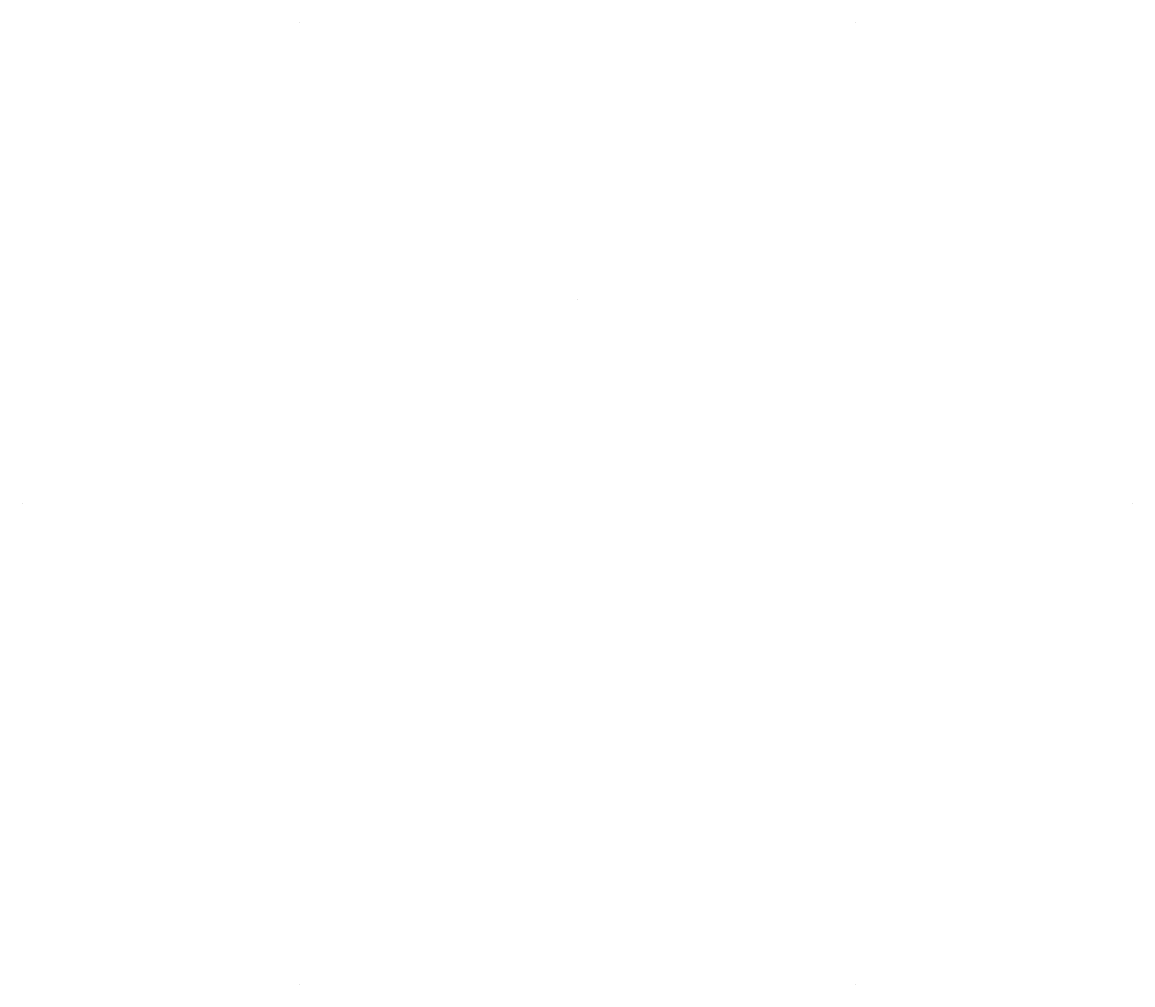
# Model space of a CAD drawing. Header units: inches. Extents: x 5.66 to 7.77, y 1.49 to 8.59.
# Drawn here: x 5.664 to 7.774, y 6.765 to 8.592 of the extents above; entities outside this region: 2.
import ezdxf

# ---------------------------------------------------------------- set-up
doc = ezdxf.new("R2010")
doc.units = ezdxf.units.IN
doc.header["$MEASUREMENT"] = 0
doc.layers.add('EBENE_1', color=7, linetype='Continuous')

msp = doc.modelspace()

# ---------------------------------------------------------------- linework, layer by layer
at = {"layer": 'EBENE_1', "color": 7}
for p, q in [((6.1917, 8.5915), (6.1917, 8.5915)), ((6.1917, 8.5915), (6.1917, 8.5915)), ((7.2464, 8.5915), (7.2464, 8.5915)), ((7.2464, 8.5915), (7.2464, 8.5915)), ((6.719, 8.0647), (6.719, 8.0647)), ((6.719, 8.0647), (6.719, 8.0647)), ((5.6643, 7.6781), (5.6643, 7.6781)), ((5.6643, 7.6781), (5.6643, 7.6781)), ((7.7738, 7.6781), (7.7738, 7.6781)), ((7.7738, 7.6781), (7.7738, 7.6781)), ((6.1917, 6.7646), (6.1917, 6.7646)), ((6.1917, 6.7646), (6.1917, 6.7646)), ((7.2464, 6.7646), (7.2464, 6.7646)), ((7.2464, 6.7646), (7.2464, 6.7646)), ((5.6999, 1.4922), (5.6999, 1.4922)), ((5.6999, 1.4922), (5.6999, 1.4922))]:
    msp.add_line(p, q, dxfattribs=at)

doc.saveas('drawing.dxf')
